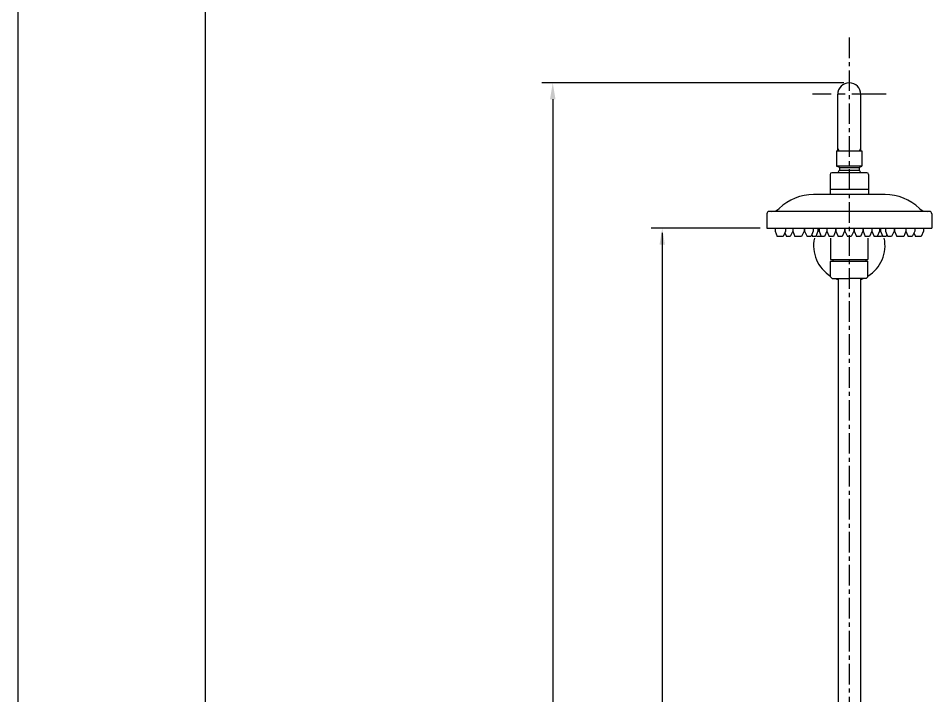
# Model space of a CAD drawing. Header units: millimetres. Extents: x 653 to 1073, y -85 to 509.
# Drawn here: x 652.9 to 819.1, y 186.7 to 310 of the extents above; entities that cross this region are included whole.
import ezdxf

# ---------------------------------------------------------------- set-up
doc = ezdxf.new("R2010")
doc.units = ezdxf.units.MM
doc.header["$MEASUREMENT"] = 0
doc.linetypes.add('CENTER', pattern=[2, 1.25, -0.25, 0.25, -0.25])
doc.layers.get('0').update_dxf_attribs({"color": 2})
for name, color, linetype in [('CL', 1, 'CENTER'), ('D', 2, 'Continuous'), ('DWG', 7, 'Continuous')]:
    doc.layers.add(name, color=color, linetype=linetype)

msp = doc.modelspace()

# ---------------------------------------------------------------- linework, layer by layer
msp.add_line((652.88, -85.12), (652.88, 508.88))
at = {"color": 4}
msp.add_line((686.88, 477.88), (686.88, -71.12), dxfattribs=at)
at = {"ltscale": 0.5}
for p, q in [((772.24, 271.75), (768.07, 271.75)), ((787.91, 271.75), (771.24, 271.75))]:
    msp.add_line(p, q, dxfattribs=at)
msp.add_solid([(769.57, 268.75), (770.57, 268.75), (770.07, 271.75)], dxfattribs=at)
at = {"layer": 'CL', "ltscale": 3}
msp.add_line((804.12, 306.49), (804.12, 51.61), dxfattribs=at)
at = {"layer": 'CL', "ltscale": 5}
msp.add_line((810.85, 296.13), (797.44, 296.13), dxfattribs=at)
at = {"layer": 'D'}
for p, q in [((803.12, 298.23), (748.15, 298.23)), ((750.15, 295.23), (750.15, -17.83)), ((802.25, 285.85), (802.02, 286.29)), ((805.99, 285.85), (806.22, 286.29)), ((802.25, 285.85), (802.02, 285.85)), ((802.25, 285.85), (802.25, 285.83)), ((805.99, 285.85), (805.99, 285.83)), ((805.99, 285.85), (806.22, 285.85)), ((770.07, 270.95), (770.07, -17.09))]:
    msp.add_line(p, q, dxfattribs=at)
msp.add_solid([(749.65, 295.23), (750.65, 295.23), (750.15, 298.23)], dxfattribs=at)
at = {"layer": 'DWG'}
for p, q in [((802.02, 285.85), (802.02, 296.13)), ((806.22, 285.85), (806.22, 296.13)), ((801.82, 285.83), (801.82, 283.07)), ((801.82, 285.83), (806.42, 285.83)), ((801.93, 285.83), (802.02, 285.83)), ((806.42, 285.83), (806.42, 283.07)), ((806.42, 283.07), (801.82, 283.07)), ((802.32, 282.83), (801.82, 283.07)), ((802.32, 282.83), (805.92, 282.83)), ((802.32, 282.83), (802.32, 282.32)), ((805.92, 282.83), (806.42, 283.07)), ((805.92, 282.83), (805.92, 282.32)), ((800.62, 281.55), (800.62, 277.91)), ((807.32, 281.85), (800.92, 281.85)), ((802.32, 282.32), (805.92, 282.32)), ((807.62, 281.55), (807.62, 277.91)), ((810.62, 277.91), (797.63, 277.91)), ((800.62, 278.85), (807.62, 278.85)), ((789.12, 274.41), (789.12, 271.75)), ((818.72, 274.81), (789.52, 274.81)), ((819.12, 274.41), (819.12, 271.75)), ((789.12, 271.75), (819.12, 271.75)), ((790.62, 271.75), (790.62, 271.25)), ((790.62, 271.25), (791.02, 270.25)), ((792.54, 271.25), (792.39, 270.91)), ((792.54, 271.75), (792.54, 271.25)), ((793.85, 271.25), (793.38, 270.25)), ((793.83, 271.23), (794.22, 270.25)), ((793.85, 271.75), (793.85, 271.25)), ((795.9, 271.25), (795.44, 270.25)), ((795.9, 271.75), (795.9, 271.25)), ((795.97, 271.75), (795.97, 271.25)), ((795.97, 271.25), (796.43, 270.25)), ((797.57, 271.25), (797.28, 270.62)), ((797.57, 271.75), (797.57, 271.25)), ((798.42, 271.25), (798.02, 270.25)), ((798.42, 271.75), (798.42, 271.25)), ((798.62, 271.75), (798.62, 271.25)), ((798.62, 271.25), (799.02, 270.25)), ((800.02, 271.25), (799.62, 270.25)), ((800.02, 271.75), (800.02, 271.25)), ((800.03, 271.75), (800.03, 271.25)), ((800.03, 271.25), (800.48, 270.25)), ((801.62, 271.25), (801.22, 270.25)), ((801.62, 271.75), (801.62, 271.25)), ((801.66, 271.75), (801.66, 271.25)), ((801.66, 271.25), (802.12, 270.25)), ((803.25, 271.25), (802.8, 270.25)), ((803.25, 271.75), (803.25, 271.25)), ((803.32, 271.75), (803.32, 271.25)), ((803.32, 271.25), (803.78, 270.25)), ((804.93, 271.25), (804.47, 270.25)), ((804.93, 271.75), (804.93, 271.25)), ((804.99, 271.75), (804.99, 271.25)), ((804.99, 271.25), (805.45, 270.25)), ((806.59, 271.25), (806.13, 270.25)), ((806.59, 271.75), (806.59, 271.25)), ((806.62, 271.75), (806.62, 271.25)), ((806.62, 271.25), (807.02, 270.25)), ((808.22, 271.25), (807.77, 270.25)), ((808.22, 271.75), (808.22, 271.25)), ((808.22, 271.75), (808.22, 271.25)), ((808.22, 271.25), (808.62, 270.25)), ((809.62, 271.25), (809.22, 270.25)), ((809.62, 271.75), (809.62, 271.25)), ((809.82, 271.75), (809.82, 271.25)), ((809.82, 271.25), (810.22, 270.25)), ((810.68, 271.75), (810.68, 271.25)), ((810.68, 271.25), (810.97, 270.62)), ((812.27, 271.25), (811.82, 270.25)), ((812.27, 271.75), (812.27, 271.25)), ((812.35, 271.75), (812.35, 271.25)), ((812.35, 271.25), (812.8, 270.25)), ((814.41, 271.23), (814.02, 270.25)), ((814.4, 271.75), (814.4, 271.25)), ((814.4, 271.25), (814.86, 270.25)), ((816.02, 271.25), (815.56, 270.25)), ((816.02, 271.75), (816.02, 271.25)), ((817.62, 271.25), (817.22, 270.25)), ((817.62, 271.75), (817.62, 271.25)), ((792.09, 270.25), (791.02, 270.25)), ((792.39, 270.91), (792.09, 270.25)), ((792.39, 270.91), (792.69, 270.25)), ((793.38, 270.25), (792.69, 270.25)), ((795.44, 270.25), (794.22, 270.25)), ((797.11, 270.25), (796.43, 270.25)), ((797.28, 270.62), (797.11, 270.25)), ((797.28, 270.62), (797.42, 270.25)), ((798.02, 270.25), (797.42, 270.25)), ((798.12, 270.5), (798.23, 270.25)), ((798.93, 270.25), (798.23, 270.25)), ((798.98, 270.37), (798.93, 270.25)), ((799.62, 270.25), (799.02, 270.25)), ((801.22, 270.25), (800.48, 270.25)), ((802.8, 270.25), (802.12, 270.25)), ((804.47, 270.25), (803.78, 270.25)), ((806.13, 270.25), (805.45, 270.25)), ((807.77, 270.25), (807.02, 270.25)), ((809.22, 270.25), (808.62, 270.25)), ((809.27, 270.37), (809.32, 270.25)), ((810.01, 270.25), (809.32, 270.25)), ((810.13, 270.5), (810.01, 270.25)), ((810.82, 270.25), (810.22, 270.25)), ((810.97, 270.62), (810.82, 270.25)), ((810.97, 270.62), (811.14, 270.25)), ((811.82, 270.25), (811.14, 270.25)), ((814.02, 270.25), (812.8, 270.25)), ((815.56, 270.25), (814.86, 270.25)), ((815.86, 270.91), (816.15, 270.25)), ((817.22, 270.25), (816.15, 270.25)), ((800.72, 266.09), (807.52, 266.09)), ((801.12, 266.09), (801.12, 265.79)), ((807.12, 266.09), (807.12, 265.79)), ((800.72, 265.73), (800.78, 265.79)), ((800.72, 262.89), (800.72, 265.73)), ((800.78, 265.79), (804.12, 265.79)), ((804.12, 265.79), (807.46, 265.79)), ((807.52, 265.73), (807.46, 265.79)), ((807.52, 262.89), (807.52, 265.73)), ((801.02, 262.59), (800.72, 262.89)), ((807.22, 262.59), (807.52, 262.89)), ((801.02, 262.59), (804.12, 262.59)), ((802.07, 262.59), (802.07, 146.42)), ((807.22, 262.59), (804.12, 262.59)), ((806.17, 262.59), (806.17, 146.42))]:
    msp.add_line(p, q, dxfattribs=at)
at = {"layer": 'DWG', "color": 0}
for p, q in [((800.72, 269.95), (800.72, 266.09)), ((807.52, 269.95), (807.52, 266.09))]:
    msp.add_line(p, q, dxfattribs=at)
at = {"layer": 'DWG'}
for centre, radius, start, end in [((804.12, 296.13), 2.1, 0, 180), ((800.92, 281.55), 0.3, 90, 180), ((804.12, 280.73), 2.4, 138.5904, 152.1807), ((804.12, 280.73), 2.4, 27.8193, 41.4096), ((807.32, 281.55), 0.3, 0, 90), ((797.63, 268.91), 9, 90, 134.0954), ((810.62, 268.91), 9, 45.9046, 90), ((789.52, 274.41), 0.4, 90, 180), ((789.97, 276.81), 2, 270, 314.0954), ((818.28, 276.81), 2, 225.9046, 270), ((818.72, 274.41), 0.4, 0, 90), ((804.12, 268.59), 6.5, 167.8527, 238.4611), ((804.12, 268.59), 6.5, 301.5389, 12.1473), ((804.12, 268.59), 6.5, 247.3801, 251.616), ((804.12, 268.59), 6.5, 288.384, 292.6199)]:
    msp.add_arc(centre, radius, start, end, dxfattribs=at)

doc.saveas('drawing.dxf')
